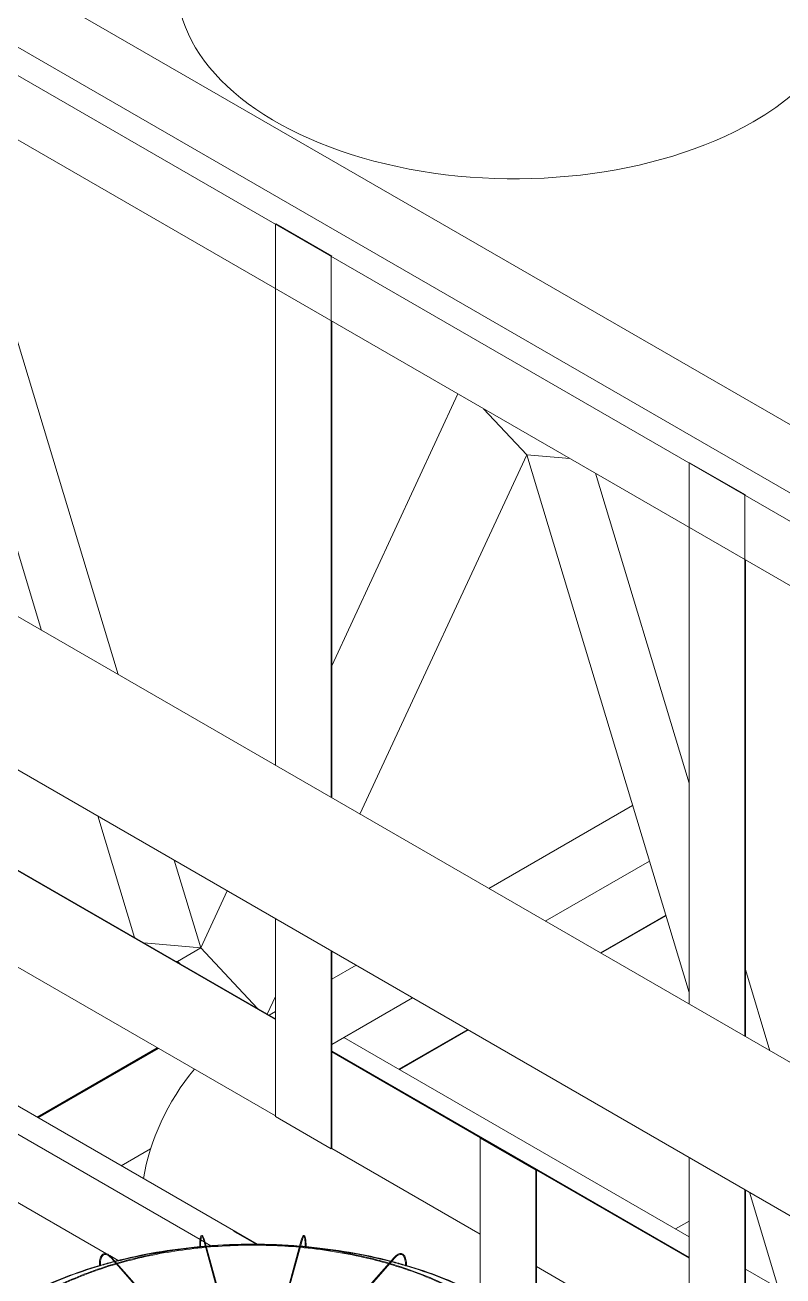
# Model space of a CAD drawing. Header units: millimetres. Extents: x -312439 to 477422, y -331570 to 212570.
# Drawn here: x 398309 to 398898, y 91738 to 92710 of the extents above; entities that cross this region are included whole.
import ezdxf

# ---------------------------------------------------------------- set-up
doc = ezdxf.new("R2010")
doc.units = ezdxf.units.MM

msp = doc.modelspace()

# ---------------------------------------------------------------- linework, layer by layer
at = {"color": 0, "linetype": 'Continuous', "lineweight": 0, "extrusion": (8.40036e-17, 0.816497, 0.57735)}
for p, q in [((396133.995, 93923.7), (400139.045, 91611.383)), ((400204.005, 91648.888), (398235.398, 92785.464)), ((400158.1, 91622.385), (398189.493, 92758.96)), ((400095.738, 91586.38), (398170.438, 92697.953)), ((398381.791, 92205.399), (398246.228, 92654.195)), ((398213.745, 92599.191), (398322.322, 92239.733)), ((398504.322, 92555.691), (398503.889, 92555.441)), ((398503.889, 92555.441), (398503.889, 92134.906)), ((398547.629, 92530.688), (398504.322, 92555.691)), ((398547.196, 92530.438), (398547.629, 92530.688)), ((398547.196, 92530.438), (398547.196, 92109.902)), ((398547.629, 92480.182), (398547.629, 92109.652)), ((397733.916, 92460.429), (399639.388, 91360.304)), ((398547.629, 92212.174), (398645.682, 92423.57)), ((398665.659, 92412.037), (398699.09, 92376.169)), ((398699.09, 92376.169), (398569.589, 92096.974)), ((398732.522, 92373.434), (398699.09, 92376.169)), ((398699.09, 92376.169), (398825.256, 91958.483)), ((398825.689, 92370.15), (398825.256, 92369.9)), ((398825.256, 92369.9), (398825.256, 91949.364)), ((398868.996, 92345.147), (398825.689, 92370.15)), ((398752.498, 92361.9), (398825.256, 92121.027)), ((398868.563, 92344.897), (398868.996, 92345.147)), ((398868.563, 92344.897), (398868.563, 91924.361)), ((398161.301, 92332.699), (399691.287, 91449.361)), ((398868.996, 92294.64), (398868.996, 91924.111)), ((398503.889, 91937.988), (398213.745, 92105.503)), ((398503.889, 91937.488), (398213.745, 92105.003)), ((398669.619, 92039.221), (398781.378, 92103.745)), ((398365.867, 92095.571), (398394.366, 92001.221)), ((398445.955, 91992.974), (398425.336, 92061.237)), ((398794.416, 92060.581), (398713.52, 92013.875)), ((398503.889, 91862.479), (398213.745, 92029.994)), ((398445.955, 91992.974), (398466.575, 92037.428)), ((398503.889, 92015.885), (398503.889, 91861.979)), ((398807.138, 92018.465), (398756.354, 91989.145)), ((398807.266, 92018.039), (398756.787, 91988.895)), ((398401.804, 91996.927), (398445.955, 91992.974)), ((398445.955, 91992.974), (398427.995, 91982.605)), ((398490.107, 91945.945), (398445.955, 91992.974)), ((398547.196, 91990.881), (398547.196, 91836.976)), ((398547.629, 91990.631), (398547.629, 91837.226)), ((398426.357, 91982.752), (398427.995, 91982.605)), ((398427.995, 91982.062), (398427.469, 91982.109)), ((398427.995, 91982.605), (398429.634, 91980.86)), ((398428.521, 91981.502), (398427.995, 91982.062)), ((398547.629, 91968.79), (398566.544, 91979.711)), ((398888.061, 91913.104), (398868.996, 91976.221)), ((398503.889, 91955.33), (398497.544, 91941.652)), ((398610.445, 91954.365), (398547.629, 91918.098)), ((398499.084, 91940.763), (398503.889, 91943.537)), ((398825.256, 91768.587), (398556.963, 91923.487)), ((398653.279, 91929.634), (398599.796, 91898.756)), ((398653.712, 91929.384), (398600.23, 91898.506)), ((398412.158, 91915.439), (398318.773, 91861.524)), ((398412.592, 91915.189), (398319.206, 91861.274)), ((398413.025, 91914.939), (398319.64, 91861.024)), ((398825.256, 91752.447), (398547.629, 91912.735)), ((398663.293, 91845.456), (398547.629, 91912.235)), ((398489.804, 91762.779), (398254.069, 91898.881)), ((398254.089, 91876.867), (398445.402, 91766.412)), ((398547.196, 91836.976), (398503.889, 91861.979)), ((398663.383, 91845.508), (398662.95, 91845.258)), ((398662.95, 91845.258), (398662.95, 91728.713)), ((398662.95, 91845.258), (398706.256, 91820.255)), ((398706.689, 91820.505), (398663.383, 91845.508)), ((398407.001, 91836.952), (398384.167, 91823.769)), ((398547.629, 91837.226), (398547.196, 91836.976)), ((398662.95, 91770.645), (398547.629, 91837.226)), ((398825.256, 91830.343), (398825.256, 91676.438)), ((398372.699, 91755.38), (398254.089, 91823.86)), ((398706.256, 91820.255), (398706.689, 91820.505)), ((398706.256, 91820.255), (398706.256, 91694.05)), ((398706.689, 91820.505), (398706.689, 91693.665)), ((398825.256, 91751.947), (398706.689, 91820.401)), ((398868.563, 91805.34), (398868.563, 91651.434)), ((398868.996, 91805.09), (398868.996, 91651.684)), ((398872.137, 91803.276), (398900.637, 91708.926)), ((398814.718, 91774.672), (398825.256, 91780.756)), ((398471.722, 91773.219), (398471.289, 91772.969)), ((398471.289, 91772.969), (398488.928, 91762.784)), ((398473.543, 91771.667), (398473.976, 91771.917)), ((398446.023, 91766.053), (398448.575, 91764.58)), ((398481.858, 91643.255), (398448.265, 91765.71)), ((398482.477, 91643.314), (398448.855, 91765.872)), ((398449.329, 91764.144), (398453.736, 91761.6)), ((398524.048, 91765.872), (398490.426, 91643.314)), ((398491.045, 91643.255), (398524.638, 91765.71)), ((398381.729, 91750.166), (398375.307, 91753.874)), ((398376.257, 91752.068), (398473.757, 91641.589)), ((398474.398, 91641.789), (398376.716, 91752.473)), ((398596.187, 91752.473), (398498.505, 91641.789)), ((398499.146, 91641.589), (398596.646, 91752.068)), ((398825.256, 91676.938), (398706.689, 91745.392)), ((398894.732, 91728.476), (398868.996, 91743.334))]:
    msp.add_line(p, q, dxfattribs=at)
at = {"color": 0, "linetype": 'Continuous', "lineweight": 0}
for centre, major_axis, ratio, start_param, end_param in [((398689.693, 92742.164), (262.225, 0), 0.5773503, 3.1415927, 5.4977871), ((398689.693, 92742.164), (262.225, 0), 0.5773503, 5.4977871, 6.2831853), ((398478.382, 91840.975), (55.374, 95.91), 0.5773503, 1.283548, 2.1650752), ((398486.56, 91611.395), (-262.225, 0), 0.5773503, 4.8709744, 5.1337903), ((398486.56, 91611.395), (-261.613, 0), 0.5773503, 4.8702538, 5.1336735), ((398445.454, 91760.902), (0.306, 0), 0.5773503, 3.1415927, 3.7072911), ((398445.502, 91760.727), (0.306, 0.001), 0.5647458, 3.2969897, 4.867786), ((398445.502, 91760.727), (0.306, 0.001), 0.5647458, 4.867786, 6.2831853), ((398486.56, 91611.395), (-261.613, 0), 0.5773503, 4.8601846, 4.8693633), ((398486.56, 91611.395), (-262.225, 0), 0.5773503, 4.8542575, 4.8684283), ((398486.56, 91611.395), (-262.225, 0), 0.5773503, 4.5737285, 4.8518651), ((398486.56, 91611.395), (-261.613, 0), 0.5773503, 4.556469, 4.5713736), ((398486.56, 91611.395), (-262.225, 0), 0.5773503, 4.5571855, 4.5713361), ((398527.401, 91760.727), (0.306, -0.001), 0.5647458, 3.1415927, 4.5569919), ((398527.401, 91760.727), (0.306, -0.001), 0.5647458, 4.5569919, 6.1277883), ((398486.56, 91611.395), (-261.613, 0), 0.5773503, 4.2918428, 4.5551023), ((398527.449, 91760.902), (0.306, 0), 0.5773503, 5.7174869, 6.2831853), ((398486.56, 91611.395), (-262.225, 0), 0.5773503, 4.2917243, 4.5546375), ((398486.56, 91611.395), (-261.613, 0), 0.5773503, 5.1364588, 5.1836819), ((398486.56, 91611.395), (-262.225, 0), 0.5773503, 5.1365691, 5.1818933), ((398486.56, 91611.395), (-261.613, 0), 0.5773503, 4.242585, 4.2890574), ((398486.56, 91611.395), (-262.225, 0), 0.5773503, 4.2438111, 4.2889455), ((398486.56, 91611.395), (-262.225, 0), 0.5773503, 5.1849758, 5.420347), ((398486.56, 91611.395), (-261.613, 0), 0.5773503, 5.183912, 5.4201653), ((398367.473, 91746.273), (0.306, 0), 0.5773503, 3.1415927, 4.134446), ((398367.612, 91746.116), (0.306, 0.003), 0.5659728, 3.6079382, 5.1787345), ((398367.612, 91746.116), (0.306, 0.003), 0.5659728, 5.1787345, 6.2831853), ((398605.291, 91746.116), (0.306, -0.003), 0.5659728, 3.1415927, 4.2460434), ((398605.291, 91746.116), (0.306, -0.003), 0.5659728, 4.2460434, 5.8168397), ((398486.56, 91611.395), (-261.613, 0), 0.5773503, 4.0051997, 4.2408431), ((398605.43, 91746.273), (0.306, 0), 0.5773503, 5.290332, 6.2831853), ((398486.56, 91611.395), (-262.225, 0), 0.5773503, 4.0050166, 4.2406095)]:
    msp.add_ellipse(centre, major_axis=major_axis, ratio=ratio, start_param=start_param, end_param=end_param, dxfattribs=at)
for points, knots in [([(398445.148, 91760.902), (398445.148, 91762.606), (398445.2, 91764.122), (398445.403, 91766.641), (398445.552, 91767.64), (398445.954, 91769.062), (398446.179, 91769.577), (398446.964, 91769.693), (398447.213, 91769.545), (398447.764, 91768.96), (398448.072, 91768.305), (398448.551, 91766.924), (398448.703, 91766.426), (398448.855, 91765.872)], [4.712389, 4.712389, 4.712389, 4.712389, 5.0265482, 5.0265482, 5.3407075, 5.3407075, 5.6548668, 5.6548668, 5.8236028, 5.8236028, 6.1377621, 6.1377621, 6.2831853, 6.2831853, 6.2831853, 6.2831853]), ([(398445.53, 91767.038), (398445.521, 91766.977), (398445.512, 91766.915), (398445.36, 91765.828), (398445.266, 91764.525), (398445.203, 91762.288), (398445.194, 91761.527), (398445.196, 91760.727)], [1.10131175, 1.10131175, 1.10131175, 1.10131175, 1.12076762, 1.12076762, 1.43803566, 1.43803566, 1.5863026, 1.5863026, 1.5863026, 1.5863026]), ([(398448.265, 91765.71), (398447.947, 91766.87), (398447.627, 91767.762), (398447.071, 91768.842), (398446.822, 91768.992), (398446.795, 91768.992), (398446.59, 91768.844), (398446.238, 91767.679), (398446.094, 91766.829), (398445.883, 91764.585), (398445.821, 91763.155), (398445.808, 91761.267), (398445.808, 91761), (398445.808, 91760.728)], [0, 0, 0, 0, 0.3152669, 0.3152669, 0.6094726, 0.6094726, 0.9267406, 0.9267406, 1.2208373, 1.2208373, 1.5356304, 1.5356304, 1.5863402, 1.5863402, 1.5863402, 1.5863402]), ([(398527.755, 91760.902), (398527.755, 91762.606), (398527.703, 91764.122), (398527.5, 91766.641), (398527.351, 91767.64), (398526.949, 91769.062), (398526.724, 91769.577), (398525.938, 91769.693), (398525.69, 91769.545), (398525.139, 91768.96), (398524.831, 91768.305), (398524.352, 91766.924), (398524.199, 91766.426), (398524.048, 91765.872)], [4.712389, 4.712389, 4.712389, 4.712389, 5.0265482, 5.0265482, 5.3407075, 5.3407075, 5.6548668, 5.6548668, 5.8236028, 5.8236028, 6.1377621, 6.1377621, 6.2831853, 6.2831853, 6.2831853, 6.2831853]), ([(398524.638, 91765.71), (398524.956, 91766.87), (398525.276, 91767.762), (398525.832, 91768.842), (398526.081, 91768.992), (398526.108, 91768.992), (398526.312, 91768.844), (398526.665, 91767.679), (398526.809, 91766.829), (398527.02, 91764.585), (398527.082, 91763.155), (398527.095, 91761.267), (398527.095, 91761), (398527.094, 91760.728)], [0, 0, 0, 0, 0.3152669, 0.3152669, 0.6094726, 0.6094726, 0.9267406, 0.9267406, 1.2208373, 1.2208373, 1.5356304, 1.5356304, 1.5863402, 1.5863402, 1.5863402, 1.5863402]), ([(398527.373, 91767.038), (398527.382, 91766.977), (398527.391, 91766.915), (398527.543, 91765.828), (398527.637, 91764.525), (398527.7, 91762.288), (398527.709, 91761.527), (398527.707, 91760.727)], [1.10131175, 1.10131175, 1.10131175, 1.10131175, 1.12076762, 1.12076762, 1.43803566, 1.43803566, 1.5863026, 1.5863026, 1.5863026, 1.5863026]), ([(398449.575, 91760.935), (398441.568, 91760.198), (398433.627, 91759.221), (398410.2, 91755.595), (398395.038, 91752.247), (398380.632, 91748.036)], [5.65586592, 5.65586592, 5.65586592, 5.65586592, 5.75969853, 5.75969853, 5.96646224, 5.96646224, 5.96646224, 5.96646224]), ([(398449.739, 91760.335), (398441.662, 91759.594), (398433.652, 91758.608), (398410.331, 91754.99), (398395.335, 91751.682), (398381.079, 91747.529)], [5.65539644, 5.65539644, 5.65539644, 5.65539644, 5.76029586, 5.76029586, 5.96514032, 5.96514032, 5.96514032, 5.96514032]), ([(398522.709, 91760.992), (398515.214, 91761.67), (398507.662, 91762.137), (398483.434, 91762.953), (398466.676, 91762.482), (398450.194, 91760.992)], [5.342386, 5.342386, 5.342386, 5.342386, 5.43953692, 5.43953692, 5.65318828, 5.65318828, 5.65318828, 5.65318828]), ([(398522.544, 91760.392), (398515.026, 91761.069), (398507.45, 91761.535), (398483.332, 91762.335), (398466.709, 91761.866), (398450.359, 91760.392)], [5.34285963, 5.34285963, 5.34285963, 5.34285963, 5.44045758, 5.44045758, 5.65271466, 5.65271466, 5.65271466, 5.65271466]), ([(398591.823, 91747.529), (398585.546, 91749.358), (398579.125, 91751.023), (398556.675, 91756.158), (398540.068, 91758.784), (398523.164, 91760.335)], [5.03043397, 5.03043397, 5.03043397, 5.03043397, 5.12064091, 5.12064091, 5.34017784, 5.34017784, 5.34017784, 5.34017784]), ([(398592.271, 91748.036), (398585.983, 91749.874), (398579.552, 91751.548), (398557.013, 91756.722), (398540.32, 91759.371), (398523.328, 91760.935)], [5.02911205, 5.02911205, 5.02911205, 5.02911205, 5.11935362, 5.11935362, 5.33970837, 5.33970837, 5.33970837, 5.33970837]), ([(398379.983, 91747.846), (398372.309, 91745.585), (398364.852, 91743.08), (398344.619, 91735.392), (398332.442, 91729.684), (398321.365, 91723.334)], [5.96956861, 5.96956861, 5.96956861, 5.96956861, 6.07987049, 6.07987049, 6.27966483, 6.27966483, 6.27966483, 6.27966483]), ([(398380.43, 91747.339), (398372.657, 91745.057), (398365.106, 91742.523), (398344.955, 91734.862), (398332.929, 91729.234), (398321.979, 91722.979)], [5.96825255, 5.96825255, 5.96825255, 5.96825255, 6.08012371, 6.08012371, 6.27780239, 6.27780239, 6.27780239, 6.27780239]), ([(398367.167, 91746.273), (398367.167, 91747.989), (398367.317, 91749.538), (398367.914, 91752.163), (398368.359, 91753.241), (398369.539, 91754.826), (398370.288, 91755.332), (398371.929, 91755.617), (398372.788, 91755.444), (398374.601, 91754.523), (398375.566, 91753.737), (398376.59, 91752.614), (398376.653, 91752.544), (398376.716, 91752.473)], [4.712389, 4.712389, 4.712389, 4.712389, 5.0265482, 5.0265482, 5.3407075, 5.3407075, 5.6548668, 5.6548668, 5.9484515, 5.9484515, 6.2626108, 6.2626108, 6.2831853, 6.2831853, 6.2831853, 6.2831853]), ([(398367.315, 91747.128), (398367.31, 91746.924), (398367.306, 91746.717), (398367.305, 91746.377), (398367.305, 91746.247), (398367.306, 91746.115)], [7.805980691, 7.805980691, 7.805980691, 7.805980691, 7.845140151, 7.845140151, 7.869416781, 7.869416781, 7.869416781, 7.869416781]), ([(398376.257, 91752.068), (398375.343, 91753.104), (398374.435, 91753.869), (398372.752, 91754.791), (398371.986, 91754.948), (398370.644, 91754.713), (398370.047, 91754.319), (398369.02, 91752.92), (398368.604, 91751.915), (398368.051, 91749.412), (398367.912, 91747.921), (398367.918, 91746.214), (398367.918, 91746.166), (398367.918, 91746.118)], [0, 0, 0, 0, 0.3146448, 0.3146448, 0.6289116, 0.6289116, 0.9461796, 0.9461796, 1.2634477, 1.2634477, 1.5772832, 1.5772832, 1.5863402, 1.5863402, 1.5863402, 1.5863402]), ([(398650.924, 91722.979), (398646.321, 91725.608), (398641.529, 91728.127), (398623.031, 91737.066), (398608.208, 91742.719), (398592.473, 91747.339)], [4.71777189, 4.71777189, 4.71777189, 4.71777189, 4.80086127, 4.80086127, 5.02732174, 5.02732174, 5.02732174, 5.02732174]), ([(398651.538, 91723.334), (398646.924, 91725.979), (398642.119, 91728.513), (398623.57, 91737.509), (398608.703, 91743.197), (398592.92, 91747.846)], [4.71590946, 4.71590946, 4.71590946, 4.71590946, 4.79913358, 4.79913358, 5.02600568, 5.02600568, 5.02600568, 5.02600568]), ([(398605.736, 91746.273), (398605.736, 91747.989), (398605.585, 91749.538), (398604.989, 91752.163), (398604.544, 91753.241), (398603.364, 91754.826), (398602.615, 91755.332), (398600.974, 91755.617), (398600.115, 91755.444), (398598.302, 91754.523), (398597.337, 91753.737), (398596.313, 91752.614), (398596.25, 91752.544), (398596.187, 91752.473)], [4.712389, 4.712389, 4.712389, 4.712389, 5.0265482, 5.0265482, 5.3407075, 5.3407075, 5.6548668, 5.6548668, 5.9484515, 5.9484515, 6.2626108, 6.2626108, 6.2831853, 6.2831853, 6.2831853, 6.2831853]), ([(398596.646, 91752.068), (398597.56, 91753.104), (398598.468, 91753.869), (398600.151, 91754.791), (398600.917, 91754.948), (398602.259, 91754.713), (398602.856, 91754.319), (398603.883, 91752.92), (398604.299, 91751.915), (398604.851, 91749.412), (398604.991, 91747.921), (398604.985, 91746.214), (398604.985, 91746.166), (398604.984, 91746.118)], [0, 0, 0, 0, 0.3146448, 0.3146448, 0.6289116, 0.6289116, 0.9461796, 0.9461796, 1.2634477, 1.2634477, 1.5772832, 1.5772832, 1.5863402, 1.5863402, 1.5863402, 1.5863402]), ([(398605.588, 91747.128), (398605.593, 91746.924), (398605.597, 91746.717), (398605.598, 91746.377), (398605.598, 91746.247), (398605.597, 91746.115)], [7.805980691, 7.805980691, 7.805980691, 7.805980691, 7.845140151, 7.845140151, 7.869416781, 7.869416781, 7.869416781, 7.869416781])]:
    msp.add_open_spline(points, degree=3, knots=knots, dxfattribs=at)

doc.saveas('drawing.dxf')
